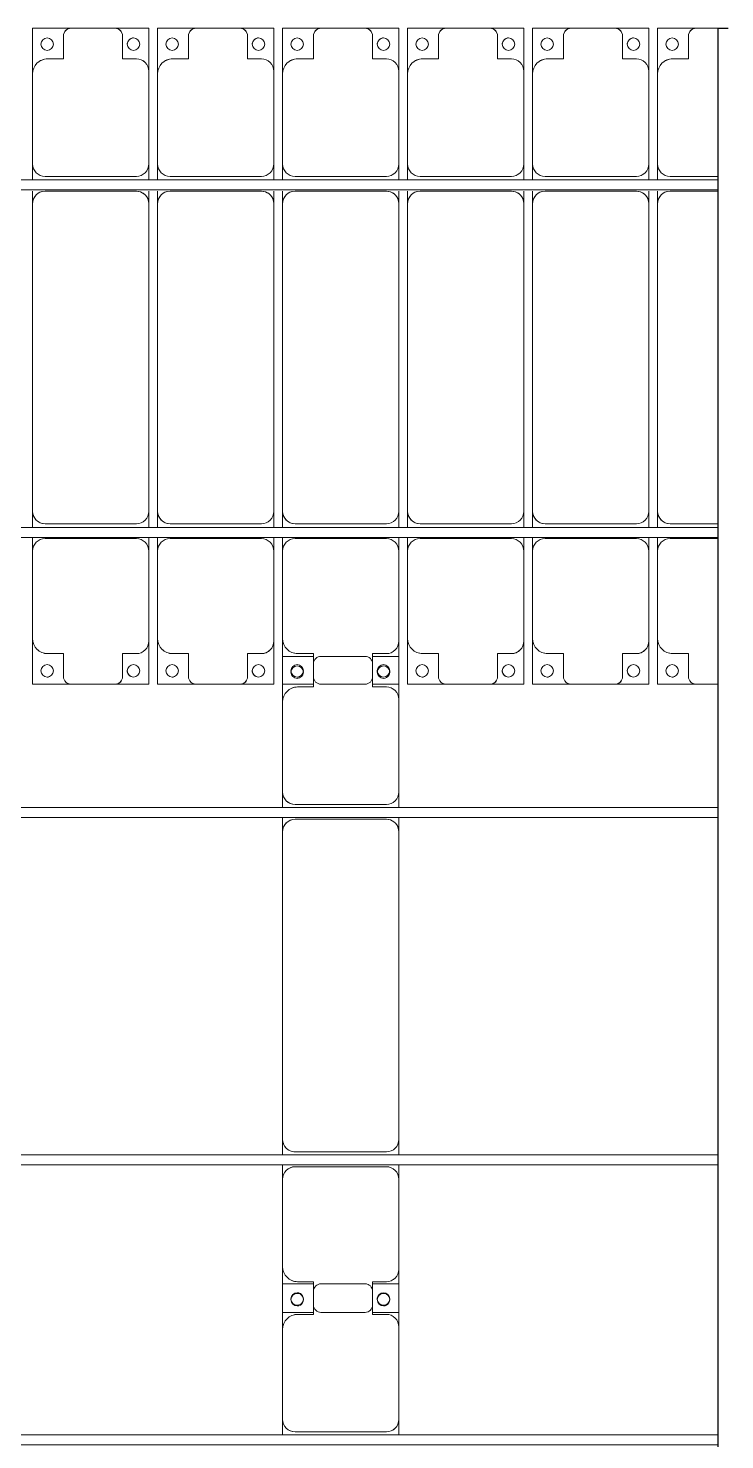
# Model space of a CAD drawing. Header units: millimetres. Extents: x -496478 to -186190, y -204059 to -87354.
# Drawn here: x -453992 to -451205, y -115994 to -110347 of the extents above; entities that cross this region are included whole.
import ezdxf

# ---------------------------------------------------------------- set-up
doc = ezdxf.new("R2010")
doc.units = ezdxf.units.MM
for name, color, linetype, lineweight in [('A-DETL-MBND', 5, 'Continuous', 9), ('A-GENM', 13, 'Continuous', 9), ('S-BEAM', 12, 'Continuous', 9)]:
    doc.layers.add(name, color=color, linetype=linetype, lineweight=lineweight)

# ---------------------------------------------------------------- blocks, each defined once
blk = doc.blocks.new('Dầm C52 - Dầm C52-24915-BỐ TRÍ KHUNG KẾT CẤU BÈ PIN 01')
at = {"layer": 'S-BEAM', "color": 1}
for p, q in [((73450.1, 20), (79410.1, 20)), ((79410.1, -20), (73450.1, -20))]:
    blk.add_line(p, q, dxfattribs=at)
blk = doc.blocks.new('Dai phao do pin - DẢI PHAO ĐỠ PIN-V102-BỐ TRÍ KHUNG KẾT CẤU BÈ PIN 01')
at = {"layer": 'A-DETL-MBND', "color": 8}
for p, q in [((65968, 241.6), (66029.7, 241.6)), ((66389.7, 241.6), (66029.7, 241.6)), ((66389.7, 241.6), (66572.2, 241.6)), ((66457.8, 241.6), (66640.3, 241.6)), ((66457.8, 118.2), (66457.8, 241.6)), ((66572.2, 241.6), (66572.2, 118.2)), ((66990.3, 241.6), (66640.3, 241.6)), ((66990.3, 241.6), (67048, 241.6)), ((67088, 241.6), (67149.7, 241.6)), ((68380.3, 241.6), (67149.7, 241.6)), ((68380.3, 241.6), (68438, 241.6)), ((68478, 241.6), (68539.7, 241.6)), ((68899.7, 241.6), (68539.7, 241.6)), ((68899.7, 241.6), (69082.2, 241.6)), ((69082.2, 241.6), (69082.2, 118.2)), ((65979.7, 191.6), (65979.7, -173.4)), ((66449.7, 118.2), (66449.7, 181.6)), ((66580.3, 181.6), (66580.3, 118.2)), ((67040.3, -173.4), (67040.3, 191.6)), ((67099.7, 191.6), (67099.7, -173.4)), ((68430.3, -173.4), (68430.3, 191.6)), ((68489.7, 191.6), (68489.7, -173.4)), ((68959.7, 118.2), (68959.7, 181.6)), ((66542.2, 118.2), (66449.7, 118.2)), ((66580.3, 118.2), (66487.8, 118.2)), ((69052.2, 118.2), (68959.7, 118.2)), ((66457.8, 88.2), (66457.8, -88.2)), ((66572.2, -88.2), (66572.2, 88.2)), ((69082.2, -88.2), (69082.2, 88.2)), ((66449.7, -173.4), (66449.7, -118.2)), ((66449.7, -118.2), (66542.2, -118.2)), ((66457.8, -223.4), (66457.8, -118.2)), ((66487.8, -118.2), (66580.3, -118.2)), ((66572.2, -118.2), (66572.2, -223.4)), ((66580.3, -118.2), (66580.3, -173.4)), ((68959.7, -173.4), (68959.7, -118.2)), ((68959.7, -118.2), (69052.2, -118.2)), ((69082.2, -118.2), (69082.2, -223.4)), ((66029.7, -223.4), (65968, -223.4)), ((66029.7, -223.4), (66399.7, -223.4)), ((66572.2, -223.4), (66399.7, -223.4)), ((66630.3, -223.4), (66457.8, -223.4)), ((66630.3, -223.4), (66990.3, -223.4)), ((67048, -223.4), (66990.3, -223.4)), ((67149.7, -223.4), (67088, -223.4)), ((67149.7, -223.4), (68380.3, -223.4)), ((68438, -223.4), (68380.3, -223.4)), ((68539.7, -223.4), (68478, -223.4)), ((68539.7, -223.4), (68909.7, -223.4)), ((69082.2, -223.4), (68909.7, -223.4))]:
    blk.add_line(p, q, dxfattribs=at)
for centre, radius, start, end in [((66029.7, 191.6), 50, 90, 180), ((66029.7, 191.6), 50, 135, 180), ((66389.7, 181.6), 60, 0, 90), ((66640.3, 181.6), 60, 90, 180), ((66990.3, 191.6), 50, 0, 90), ((66990.3, 191.6), 50, 0, 45), ((67149.7, 191.6), 50, 90, 180), ((67149.7, 191.6), 50, 105, 150), ((68380.3, 191.6), 50, 0, 90), ((68380.3, 191.6), 50, 15, 90), ((68539.7, 191.6), 50, 90, 180), ((68539.7, 191.6), 50, 135, 180), ((68899.7, 181.6), 60, 0, 90), ((66389.7, 181.6), 60, 0, 45), ((66508.6, 183.2), 25, 0, 180), ((66508.6, 183.2), 25, 180, 0), ((66511.4, 183.2), 25, 0, 180), ((66511.4, 183.2), 25, 180, 0), ((66511.4, 183.2), 25, 180, 195), ((66640.3, 181.6), 60, 135, 180), ((67149.7, 191.6), 50, 156.2694, 180), ((68899.7, 181.6), 60, 0, 45), ((69018.6, 183.2), 25, 0, 180), ((69018.6, 183.2), 25, 180, 360), ((66487.8, 88.2), 30, 90, 180), ((66542.2, 88.2), 30, 360, 90), ((69052.2, 88.2), 30, 0, 90), ((66487.8, -88.2), 30, 180, 270), ((66542.2, -88.2), 30, 270, 360), ((69052.2, -88.2), 30, 270, 0), ((66508.6, -161.8), 25, 0, 180), ((66508.6, -161.8), 25, 180, 0), ((66511.4, -161.8), 25, 0, 180), ((66511.4, -161.8), 25, 120, 180), ((66511.4, -161.8), 25, 180, 360), ((66511.4, -161.8), 25, 75, 105), ((66508.6, -161.8), 25, 75, 90), ((66508.6, -161.8), 25, 30, 45), ((66508.6, -161.8), 25, 0, 15), ((69018.6, -161.8), 25, 0, 180), ((69018.6, -161.8), 25, 180, 0), ((69018.6, -161.8), 25, 60, 90), ((69018.6, -161.8), 25, 30, 45), ((69018.6, -161.8), 25, 0, 15), ((66029.7, -173.4), 50, 180, 270), ((66029.7, -173.4), 50, 180, 225), ((66399.7, -173.4), 50, 270, 0), ((66399.7, -173.4), 50, 315, 0), ((66630.3, -173.4), 50, 180, 270), ((66630.3, -173.4), 50, 180, 225), ((66990.3, -173.4), 50, 270, 0), ((66990.3, -173.4), 50, 315, 360), ((67149.7, -173.4), 50, 180, 270), ((67149.7, -173.4), 50, 180, 270), ((68380.3, -173.4), 50, 270, 0), ((68380.3, -173.4), 50, 285, 0), ((68539.7, -173.4), 50, 180, 270), ((68539.7, -173.4), 50, 180, 225), ((68909.7, -173.4), 50, 270, 360), ((68909.7, -173.4), 50, 315, 360)]:
    blk.add_arc(centre, radius, start, end, dxfattribs=at)
blk = doc.blocks.new('Dải phao đi lại kèm đỡ invester - DẢI PHAO ĐI LẠI-V120-BỐ TRÍ KHUNG KẾT CẤU BÈ PIN 01')
at = {"layer": 'A-DETL-MBND', "color": 8}
for p, q in [((10758.4, 1312.2), (10911.8, 1312.2)), ((10758.4, 1129.7), (10758.4, 1312.2)), ((10911.8, 1312.2), (10758.4, 1312.2)), ((11088.2, 1312.2), (10911.8, 1312.2)), ((11088.2, 1312.2), (11223.4, 1312.2)), ((11223.4, 1312.2), (11088.2, 1312.2)), ((11223.4, 1312.2), (11223.4, 1139.7)), ((11258.4, 1312.2), (11411.8, 1312.2)), ((11258.4, 1129.7), (11258.4, 1312.2)), ((11411.8, 1312.2), (11258.4, 1312.2)), ((11588.2, 1312.2), (11411.8, 1312.2)), ((11588.2, 1312.2), (11723.4, 1312.2)), ((11723.4, 1312.2), (11588.2, 1312.2)), ((11723.4, 1312.2), (11723.4, 1139.7)), ((11758.4, 1312.2), (11911.8, 1312.2)), ((11758.4, 1129.7), (11758.4, 1312.2)), ((11911.8, 1312.2), (11758.4, 1312.2)), ((12088.2, 1312.2), (11911.8, 1312.2)), ((12088.2, 1312.2), (12223.4, 1312.2)), ((12223.4, 1312.2), (12088.2, 1312.2)), ((12223.4, 1312.2), (12223.4, 1139.7)), ((12258.4, 1312.2), (12411.8, 1312.2)), ((12258.4, 1129.7), (12258.4, 1312.2)), ((12411.8, 1312.2), (12258.4, 1312.2)), ((12588.2, 1312.2), (12411.8, 1312.2)), ((12588.2, 1312.2), (12723.4, 1312.2)), ((12723.4, 1312.2), (12588.2, 1312.2)), ((12723.4, 1312.2), (12723.4, 1139.7)), ((12758.4, 1312.2), (12911.8, 1312.2)), ((12758.4, 1129.7), (12758.4, 1312.2)), ((12911.8, 1312.2), (12758.4, 1312.2)), ((13088.2, 1312.2), (12911.8, 1312.2)), ((13088.2, 1312.2), (13223.4, 1312.2)), ((13223.4, 1312.2), (13088.2, 1312.2)), ((13223.4, 1312.2), (13223.4, 1139.7)), ((13258.4, 1312.2), (13411.8, 1312.2)), ((13258.4, 1129.7), (13258.4, 1312.2)), ((13411.8, 1312.2), (13258.4, 1312.2)), ((13500, 1312.2), (13411.8, 1312.2)), ((10881.8, 1282.2), (10881.8, 1189.7)), ((11118.2, 1189.7), (11118.2, 1282.2)), ((11381.8, 1282.2), (11381.8, 1189.7)), ((11618.2, 1189.7), (11618.2, 1282.2)), ((11881.8, 1282.2), (11881.8, 1189.7)), ((12118.2, 1189.7), (12118.2, 1282.2)), ((12381.8, 1282.2), (12381.8, 1189.7)), ((12618.2, 1189.7), (12618.2, 1282.2)), ((12881.8, 1282.2), (12881.8, 1189.7)), ((13118.2, 1189.7), (13118.2, 1282.2)), ((13381.8, 1282.2), (13381.8, 1189.7)), ((10881.8, 1189.7), (10818.4, 1189.7)), ((11173.4, 1189.7), (11118.2, 1189.7)), ((11381.8, 1189.7), (11318.4, 1189.7)), ((11673.4, 1189.7), (11618.2, 1189.7)), ((11881.8, 1189.7), (11818.4, 1189.7)), ((12173.4, 1189.7), (12118.2, 1189.7)), ((12381.8, 1189.7), (12318.4, 1189.7)), ((12673.4, 1189.7), (12618.2, 1189.7)), ((12881.8, 1189.7), (12818.4, 1189.7)), ((13173.4, 1189.7), (13118.2, 1189.7)), ((13381.8, 1189.7), (13318.4, 1189.7)), ((10758.4, 1129.7), (10758.4, 769.7)), ((11223.4, 769.7), (11223.4, 1139.7)), ((11258.4, 1129.7), (11258.4, 769.7)), ((11723.4, 769.7), (11723.4, 1139.7)), ((11758.4, 1129.7), (11758.4, 769.7)), ((12223.4, 769.7), (12223.4, 1139.7)), ((12258.4, 1129.7), (12258.4, 769.7)), ((12723.4, 769.7), (12723.4, 1139.7)), ((12758.4, 1129.7), (12758.4, 769.7)), ((13223.4, 769.7), (13223.4, 1139.7)), ((13258.4, 1129.7), (13258.4, 769.7)), ((10758.4, 705.3), (10758.4, 769.7)), ((11223.4, 769.7), (11223.4, 705.3)), ((11258.4, 705.3), (11258.4, 769.7)), ((11723.4, 769.7), (11723.4, 705.3)), ((11758.4, 705.3), (11758.4, 769.7)), ((12223.4, 769.7), (12223.4, 705.3)), ((12258.4, 705.3), (12258.4, 769.7)), ((12723.4, 769.7), (12723.4, 705.3)), ((12758.4, 705.3), (12758.4, 769.7)), ((13223.4, 769.7), (13223.4, 705.3)), ((13258.4, 705.3), (13258.4, 769.7)), ((10808.4, 719.7), (11173.4, 719.7)), ((11308.4, 719.7), (11673.4, 719.7)), ((11808.4, 719.7), (12173.4, 719.7)), ((12308.4, 719.7), (12673.4, 719.7)), ((12808.4, 719.7), (13173.4, 719.7)), ((13308.4, 719.7), (13500, 719.7)), ((10758.4, 610.3), (10758.4, 660.3)), ((11173.4, 660.3), (10808.4, 660.3)), ((11223.4, 660.3), (11223.4, 610.3)), ((11258.4, 610.3), (11258.4, 660.3)), ((11673.4, 660.3), (11308.4, 660.3)), ((11723.4, 660.3), (11723.4, 610.3)), ((11758.4, 610.3), (11758.4, 660.3)), ((12173.4, 660.3), (11808.4, 660.3)), ((12223.4, 660.3), (12223.4, 610.3)), ((12258.4, 610.3), (12258.4, 660.3)), ((12673.4, 660.3), (12308.4, 660.3)), ((12723.4, 660.3), (12723.4, 610.3)), ((12758.4, 610.3), (12758.4, 660.3)), ((13173.4, 660.3), (12808.4, 660.3)), ((13223.4, 660.3), (13223.4, 610.3)), ((13258.4, 610.3), (13258.4, 660.3)), ((13500, 660.3), (13308.4, 660.3)), ((10758.4, 610.3), (10758.4, -620.3)), ((11223.4, -620.3), (11223.4, 610.3)), ((11258.4, 610.3), (11258.4, -620.3)), ((11723.4, -620.3), (11723.4, 610.3)), ((11758.4, 610.3), (11758.4, -620.3)), ((12223.4, -620.3), (12223.4, 610.3)), ((12258.4, 610.3), (12258.4, -620.3)), ((12723.4, -620.3), (12723.4, 610.3)), ((12758.4, 610.3), (12758.4, -620.3)), ((13223.4, -620.3), (13223.4, 610.3)), ((13258.4, 610.3), (13258.4, -620.3)), ((10758.4, -684.7), (10758.4, -620.3)), ((11223.4, -620.3), (11223.4, -684.7)), ((11258.4, -684.7), (11258.4, -620.3)), ((11723.4, -620.3), (11723.4, -684.7)), ((11758.4, -684.7), (11758.4, -620.3)), ((12223.4, -620.3), (12223.4, -684.7)), ((12258.4, -684.7), (12258.4, -620.3)), ((12723.4, -620.3), (12723.4, -684.7)), ((12758.4, -684.7), (12758.4, -620.3)), ((13223.4, -620.3), (13223.4, -684.7)), ((13258.4, -684.7), (13258.4, -620.3)), ((10808.4, -670.3), (11173.4, -670.3)), ((11308.4, -670.3), (11673.4, -670.3)), ((11808.4, -670.3), (12173.4, -670.3)), ((12308.4, -670.3), (12673.4, -670.3)), ((12808.4, -670.3), (13173.4, -670.3)), ((13308.4, -670.3), (13500, -670.3)), ((10758.4, -779.7), (10758.4, -724.7)), ((11173.4, -729.7), (10808.4, -729.7)), ((11223.4, -724.7), (11223.4, -779.7)), ((11258.4, -779.7), (11258.4, -724.7)), ((11673.4, -729.7), (11308.4, -729.7)), ((11723.4, -724.7), (11723.4, -779.7)), ((11758.4, -779.7), (11758.4, -724.7)), ((12173.4, -729.7), (11808.4, -729.7)), ((12223.4, -724.7), (12223.4, -779.7)), ((12258.4, -779.7), (12258.4, -724.7)), ((12673.4, -729.7), (12308.4, -729.7)), ((12723.4, -724.7), (12723.4, -779.7)), ((12758.4, -779.7), (12758.4, -724.7)), ((13173.4, -729.7), (12808.4, -729.7)), ((13223.4, -724.7), (13223.4, -779.7)), ((13258.4, -779.7), (13258.4, -724.7)), ((13500, -729.7), (13308.4, -729.7)), ((10758.4, -779.7), (10758.4, -1129.7)), ((11223.4, -1139.7), (11223.4, -779.7)), ((11258.4, -779.7), (11258.4, -1129.7)), ((11723.4, -1139.7), (11723.4, -779.7)), ((11758.4, -779.7), (11758.4, -1129.7)), ((12223.4, -1139.7), (12223.4, -779.7)), ((12258.4, -779.7), (12258.4, -1129.7)), ((12723.4, -1139.7), (12723.4, -779.7)), ((12758.4, -779.7), (12758.4, -1129.7)), ((13223.4, -1139.7), (13223.4, -779.7)), ((13258.4, -779.7), (13258.4, -1129.7)), ((10758.4, -1312.2), (10758.4, -1129.7)), ((11223.4, -1139.7), (11223.4, -1312.2)), ((11258.4, -1312.2), (11258.4, -1129.7)), ((11723.4, -1139.7), (11723.4, -1312.2)), ((11758.4, -1312.2), (11758.4, -1129.7)), ((12223.4, -1139.7), (12223.4, -1312.2)), ((12258.4, -1312.2), (12258.4, -1129.7)), ((12723.4, -1139.7), (12723.4, -1312.2)), ((12758.4, -1312.2), (12758.4, -1129.7)), ((13223.4, -1139.7), (13223.4, -1312.2)), ((13258.4, -1312.2), (13258.4, -1129.7)), ((10818.4, -1189.7), (10881.8, -1189.7)), ((10881.8, -1189.7), (10881.8, -1282.2)), ((11118.2, -1282.2), (11118.2, -1189.7)), ((11118.2, -1189.7), (11173.4, -1189.7)), ((11318.4, -1189.7), (11381.8, -1189.7)), ((11381.8, -1189.7), (11381.8, -1282.2)), ((11618.2, -1282.2), (11618.2, -1189.7)), ((11618.2, -1189.7), (11673.4, -1189.7)), ((11818.4, -1189.7), (11881.8, -1189.7)), ((11881.8, -1189.7), (11881.8, -1282.2)), ((12118.2, -1282.2), (12118.2, -1189.7)), ((12118.2, -1189.7), (12173.4, -1189.7)), ((12318.4, -1189.7), (12381.8, -1189.7)), ((12381.8, -1189.7), (12381.8, -1282.2)), ((12618.2, -1282.2), (12618.2, -1189.7)), ((12618.2, -1189.7), (12673.4, -1189.7)), ((12818.4, -1189.7), (12881.8, -1189.7)), ((12881.8, -1189.7), (12881.8, -1282.2)), ((13118.2, -1282.2), (13118.2, -1189.7)), ((13118.2, -1189.7), (13173.4, -1189.7)), ((13318.4, -1189.7), (13381.8, -1189.7)), ((13381.8, -1189.7), (13381.8, -1282.2)), ((10911.8, -1312.2), (10758.4, -1312.2)), ((10758.4, -1312.2), (10911.8, -1312.2)), ((10911.8, -1312.2), (11088.2, -1312.2)), ((11223.4, -1312.2), (11088.2, -1312.2)), ((11088.2, -1312.2), (11223.4, -1312.2)), ((11411.8, -1312.2), (11258.4, -1312.2)), ((11258.4, -1312.2), (11411.8, -1312.2)), ((11411.8, -1312.2), (11588.2, -1312.2)), ((11723.4, -1312.2), (11588.2, -1312.2)), ((11588.2, -1312.2), (11723.4, -1312.2)), ((11881.8, -1312.2), (11758.4, -1312.2)), ((11911.8, -1312.2), (12088.2, -1312.2)), ((12223.4, -1312.2), (12118.2, -1312.2)), ((12411.8, -1312.2), (12258.4, -1312.2)), ((12258.4, -1312.2), (12411.8, -1312.2)), ((12411.8, -1312.2), (12588.2, -1312.2)), ((12723.4, -1312.2), (12588.2, -1312.2)), ((12588.2, -1312.2), (12723.4, -1312.2)), ((12911.8, -1312.2), (12758.4, -1312.2)), ((12758.4, -1312.2), (12911.8, -1312.2)), ((12911.8, -1312.2), (13088.2, -1312.2)), ((13223.4, -1312.2), (13088.2, -1312.2)), ((13088.2, -1312.2), (13223.4, -1312.2)), ((13411.8, -1312.2), (13258.4, -1312.2)), ((13258.4, -1312.2), (13411.8, -1312.2)), ((13411.8, -1312.2), (13500, -1312.2))]:
    blk.add_line(p, q, dxfattribs=at)
for centre, radius, start, end in [((10911.8, 1282.2), 30, 90, 180), ((10911.8, 1282.2), 30, 90, 165), ((10911.8, 1282.2), 30, 90, 105), ((10911.8, 1282.2), 30, 90, 105), ((11088.2, 1282.2), 30, 0, 90), ((11088.2, 1282.2), 30, 75, 90), ((11088.2, 1282.2), 30, 15, 90), ((11088.2, 1282.2), 30, 75, 90), ((11411.8, 1282.2), 30, 90, 180), ((11411.8, 1282.2), 30, 90, 165), ((11411.8, 1282.2), 30, 90, 105), ((11411.8, 1282.2), 30, 90, 105), ((11588.2, 1282.2), 30, 0, 90), ((11588.2, 1282.2), 30, 75, 90), ((11588.2, 1282.2), 30, 15, 90), ((11588.2, 1282.2), 30, 75, 90), ((11911.8, 1282.2), 30, 90, 180), ((11911.8, 1282.2), 30, 90, 165), ((11911.8, 1282.2), 30, 90, 105), ((11911.8, 1282.2), 30, 90, 105), ((12088.2, 1282.2), 30, 360, 90), ((12088.2, 1282.2), 30, 75, 90), ((12088.2, 1282.2), 30, 15, 90), ((12088.2, 1282.2), 30, 75, 90), ((12411.8, 1282.2), 30, 90, 180), ((12411.8, 1282.2), 30, 90, 165), ((12411.8, 1282.2), 30, 90, 105), ((12411.8, 1282.2), 30, 90, 105), ((12588.2, 1282.2), 30, 360, 90), ((12588.2, 1282.2), 30, 75, 90), ((12588.2, 1282.2), 30, 15, 90), ((12588.2, 1282.2), 30, 75, 90), ((12911.8, 1282.2), 30, 90, 180), ((12911.8, 1282.2), 30, 90, 165), ((12911.8, 1282.2), 30, 90, 105), ((12911.8, 1282.2), 30, 90, 105), ((13088.2, 1282.2), 30, 360, 90), ((13088.2, 1282.2), 30, 75, 90), ((13088.2, 1282.2), 30, 15, 90), ((13088.2, 1282.2), 30, 75, 90), ((13411.8, 1282.2), 30, 90, 180), ((13411.8, 1282.2), 30, 90, 165), ((13411.8, 1282.2), 30, 90, 105), ((13411.8, 1282.2), 30, 90, 105), ((10816.8, 1248.6), 25, 90, 270), ((10816.8, 1248.6), 25, 270, 90), ((11161.8, 1248.6), 25, 90, 270), ((11161.8, 1248.6), 25, 150, 180), ((11161.8, 1248.6), 25, 120, 135), ((11161.8, 1248.6), 25, 90, 105), ((11161.8, 1248.6), 25, 270, 90), ((11316.8, 1248.6), 25, 90, 270), ((11316.8, 1248.6), 25, 270, 90), ((11661.8, 1248.6), 25, 90, 270), ((11661.8, 1248.6), 25, 150, 180), ((11661.8, 1248.6), 25, 120, 135), ((11661.8, 1248.6), 25, 90, 105), ((11661.8, 1248.6), 25, 270, 90), ((11816.8, 1248.6), 25, 90, 270), ((11816.8, 1248.6), 25, 270, 90), ((12161.8, 1248.6), 25, 90, 270), ((12161.8, 1248.6), 25, 150, 180), ((12161.8, 1248.6), 25, 120, 135), ((12161.8, 1248.6), 25, 90, 105), ((12161.8, 1248.6), 25, 270, 90), ((12316.8, 1248.6), 25, 90, 270), ((12316.8, 1248.6), 25, 270, 90), ((12661.8, 1248.6), 25, 90, 270), ((12661.8, 1248.6), 25, 150, 180), ((12661.8, 1248.6), 25, 120, 135), ((12661.8, 1248.6), 25, 90, 105), ((12661.8, 1248.6), 25, 270, 90), ((12816.8, 1248.6), 25, 90, 270), ((12816.8, 1248.6), 25, 270, 90), ((13161.8, 1248.6), 25, 90, 270), ((13161.8, 1248.6), 25, 150, 180), ((13161.8, 1248.6), 25, 120, 135), ((13161.8, 1248.6), 25, 90, 105), ((13161.8, 1248.6), 25, 270, 90), ((13316.8, 1248.6), 25, 90, 270), ((13316.8, 1248.6), 25, 270, 90), ((10818.4, 1129.7), 60, 90, 180), ((10818.4, 1129.7), 60, 90, 135), ((11173.4, 1139.7), 50, 0, 90), ((11173.4, 1139.7), 50, 45, 90), ((11318.4, 1129.7), 60, 90, 180), ((11318.4, 1129.7), 60, 90, 135), ((11673.4, 1139.7), 50, 360, 90), ((11673.4, 1139.7), 50, 45, 90), ((11818.4, 1129.7), 60, 90, 180), ((11818.4, 1129.7), 60, 90, 135), ((12173.4, 1139.7), 50, 360, 90), ((12173.4, 1139.7), 50, 45, 90), ((12318.4, 1129.7), 60, 90, 180), ((12318.4, 1129.7), 60, 90, 135), ((12673.4, 1139.7), 50, 360, 90), ((12673.4, 1139.7), 50, 45, 90), ((12818.4, 1129.7), 60, 90, 180), ((12818.4, 1129.7), 60, 90, 135), ((13173.4, 1139.7), 50, 360, 90), ((13173.4, 1139.7), 50, 45, 90), ((13318.4, 1129.7), 60, 90, 180), ((13318.4, 1129.7), 60, 90, 135), ((10808.4, 769.7), 50, 180, 270), ((10808.4, 769.7), 50, 225, 270), ((11173.4, 769.7), 50, 270, 0), ((11173.4, 769.7), 50, 270, 315), ((11308.4, 769.7), 50, 180, 270), ((11308.4, 769.7), 50, 225, 270), ((11673.4, 769.7), 50, 270, 0), ((11673.4, 769.7), 50, 270, 315), ((11808.4, 769.7), 50, 180, 270), ((11808.4, 769.7), 50, 225, 270), ((12173.4, 769.7), 50, 270, 360), ((12173.4, 769.7), 50, 270, 315), ((12308.4, 769.7), 50, 180, 270), ((12308.4, 769.7), 50, 225, 270), ((12673.4, 769.7), 50, 270, 360), ((12673.4, 769.7), 50, 270, 315), ((12808.4, 769.7), 50, 180, 270), ((12808.4, 769.7), 50, 225, 270), ((13173.4, 769.7), 50, 270, 360), ((13173.4, 769.7), 50, 270, 315), ((13308.4, 769.7), 50, 180, 270), ((13308.4, 769.7), 50, 225, 270), ((10808.4, 610.3), 50, 90, 180), ((10808.4, 610.3), 50, 105, 180), ((11173.4, 610.3), 50, 360, 90), ((11173.4, 610.3), 50, 15, 89.5675), ((11308.4, 610.3), 50, 90, 180), ((11308.4, 610.3), 50, 105, 180), ((11673.4, 610.3), 50, 0, 90), ((11673.4, 610.3), 50, 15, 89.5092), ((11808.4, 610.3), 50, 90, 180), ((11808.4, 610.3), 50, 105, 180), ((12173.4, 610.3), 50, 0, 90), ((12173.4, 610.3), 50, 15, 89.4509), ((12308.4, 610.3), 50, 90, 180), ((12308.4, 610.3), 50, 105, 180), ((12673.4, 610.3), 50, 0, 90), ((12673.4, 610.3), 50, 15, 89.3926), ((12808.4, 610.3), 50, 90, 180), ((12808.4, 610.3), 50, 105, 180), ((13173.4, 610.3), 50, 360, 90), ((13173.4, 610.3), 50, 15, 89.3343), ((13308.4, 610.3), 50, 90, 180), ((13308.4, 610.3), 50, 105, 180), ((10808.4, -620.3), 50, 180, 270), ((11173.4, -620.3), 50, 270, 0), ((11173.4, -620.3), 50, 270, 0), ((11308.4, -620.3), 50, 180, 270), ((11673.4, -620.3), 50, 270, 0), ((11673.4, -620.3), 50, 270, 0), ((11808.4, -620.3), 50, 180, 270), ((12173.4, -620.3), 50, 270, 360), ((12173.4, -620.3), 50, 270, 360), ((12308.4, -620.3), 50, 180, 270), ((12673.4, -620.3), 50, 270, 360), ((12673.4, -620.3), 50, 270, 360), ((12808.4, -620.3), 50, 180, 270), ((13173.4, -620.3), 50, 270, 0), ((13173.4, -620.3), 50, 270, 0), ((13308.4, -620.3), 50, 180, 270), ((10808.4, -620.3), 50, 195, 270), ((11308.4, -620.3), 50, 195, 270), ((11808.4, -620.3), 50, 195, 270), ((12308.4, -620.3), 50, 195, 270), ((12808.4, -620.3), 50, 195, 270), ((13308.4, -620.3), 50, 195, 270), ((10808.4, -779.7), 50, 90, 180), ((10808.4, -779.7), 50, 90, 135), ((11173.4, -779.7), 50, 360, 90), ((11173.4, -779.7), 50, 45, 90), ((11308.4, -779.7), 50, 90, 180), ((11308.4, -779.7), 50, 90, 135), ((11673.4, -779.7), 50, 360, 90), ((11673.4, -779.7), 50, 45, 90), ((11808.4, -779.7), 50, 90, 180), ((11808.4, -779.7), 50, 90, 135), ((12173.4, -779.7), 50, 360, 90), ((12173.4, -779.7), 50, 45, 90), ((12308.4, -779.7), 50, 90, 180), ((12308.4, -779.7), 50, 90, 135), ((12673.4, -779.7), 50, 360, 90), ((12673.4, -779.7), 50, 45, 90), ((12808.4, -779.7), 50, 90, 180), ((12808.4, -779.7), 50, 90, 135), ((13173.4, -779.7), 50, 360, 90), ((13173.4, -779.7), 50, 45, 90), ((13308.4, -779.7), 50, 90, 180), ((13308.4, -779.7), 50, 90, 135), ((10818.4, -1129.7), 60, 180, 270), ((10818.4, -1129.7), 60, 225, 270), ((11173.4, -1139.7), 50, 270, 0), ((11173.4, -1139.7), 50, 270, 315), ((11318.4, -1129.7), 60, 180, 270), ((11318.4, -1129.7), 60, 225, 270), ((11673.4, -1139.7), 50, 270, 360), ((11673.4, -1139.7), 50, 270, 315), ((11818.4, -1129.7), 60, 180, 270), ((11818.4, -1129.7), 60, 225, 270), ((12173.4, -1139.7), 50, 270, 0), ((12173.4, -1139.7), 50, 270, 315), ((12318.4, -1129.7), 60, 180, 270), ((12318.4, -1129.7), 60, 225, 270), ((12673.4, -1139.7), 50, 270, 360), ((12673.4, -1139.7), 50, 270, 315), ((12818.4, -1129.7), 60, 180, 270), ((12818.4, -1129.7), 60, 225, 270), ((13173.4, -1139.7), 50, 270, 360), ((13173.4, -1139.7), 50, 270, 315), ((13318.4, -1129.7), 60, 180, 270), ((13318.4, -1129.7), 60, 225, 270), ((10816.8, -1258.6), 25, 90, 270), ((10816.8, -1258.6), 25, 270, 90), ((11161.8, -1258.6), 25, 90, 270), ((11161.8, -1258.6), 25, 270, 90), ((11316.8, -1258.6), 25, 90, 270), ((11316.8, -1258.6), 25, 270, 90), ((11661.8, -1258.6), 25, 90, 270), ((11661.8, -1258.6), 25, 270, 90), ((11816.8, -1258.6), 25, 90, 270), ((11816.8, -1258.6), 25, 270, 90), ((12161.8, -1258.6), 25, 90, 270), ((12161.8, -1258.6), 25, 270, 90), ((12316.8, -1258.6), 25, 90, 270), ((12316.8, -1258.6), 25, 270, 90), ((12661.8, -1258.6), 25, 90, 270), ((12661.8, -1258.6), 25, 270, 90), ((12816.8, -1258.6), 25, 90, 270), ((12816.8, -1258.6), 25, 270, 90), ((13161.8, -1258.6), 25, 90, 270), ((13161.8, -1258.6), 25, 270, 90), ((13316.8, -1258.6), 25, 90, 270), ((13316.8, -1258.6), 25, 270, 90), ((10816.8, -1258.6), 25, 165, 180), ((10816.8, -1258.6), 25, 270, 285), ((10911.8, -1282.2), 30, 180, 270), ((10911.8, -1282.2), 30, 195, 270), ((11088.2, -1282.2), 30, 270, 0), ((11088.2, -1282.2), 30, 270, 345), ((11088.2, -1282.2), 30, 315, 330), ((11088.2, -1282.2), 30, 315, 330), ((11161.8, -1258.6), 25, 165, 270), ((11161.8, -1258.6), 25, 0, 15), ((11316.8, -1258.6), 25, 165, 180), ((11316.8, -1258.6), 25, 270, 285), ((11411.8, -1282.2), 30, 180, 270), ((11411.8, -1282.2), 30, 195, 270), ((11588.2, -1282.2), 30, 270, 0), ((11588.2, -1282.2), 30, 270, 345), ((11588.2, -1282.2), 30, 315, 330), ((11588.2, -1282.2), 30, 315, 330), ((11661.8, -1258.6), 25, 165, 270), ((11661.8, -1258.6), 25, 360, 15), ((11816.8, -1258.6), 25, 270, 285), ((11911.8, -1282.2), 30, 180, 270), ((12088.2, -1282.2), 30, 270, 360), ((12161.8, -1258.6), 25, 165, 270), ((12316.8, -1258.6), 25, 165, 180), ((12316.8, -1258.6), 25, 270, 285), ((12411.8, -1282.2), 30, 180, 270), ((12411.8, -1282.2), 30, 195, 270), ((12588.2, -1282.2), 30, 270, 0), ((12588.2, -1282.2), 30, 270, 345), ((12588.2, -1282.2), 30, 315, 330), ((12588.2, -1282.2), 30, 315, 330), ((12661.8, -1258.6), 25, 165, 270), ((12661.8, -1258.6), 25, 0, 15), ((12816.8, -1258.6), 25, 165, 180), ((12816.8, -1258.6), 25, 270, 285), ((12911.8, -1282.2), 30, 180, 270), ((12911.8, -1282.2), 30, 195, 270), ((13088.2, -1282.2), 30, 270, 0), ((13088.2, -1282.2), 30, 270, 345), ((13088.2, -1282.2), 30, 315, 330), ((13088.2, -1282.2), 30, 315, 330), ((13161.8, -1258.6), 25, 165, 270), ((13161.8, -1258.6), 25, 0, 15), ((13316.8, -1258.6), 25, 165, 180), ((13316.8, -1258.6), 25, 270, 285), ((13411.8, -1282.2), 30, 180, 270), ((13411.8, -1282.2), 30, 195, 270), ((10911.8, -1282.2), 30, 255, 270), ((10911.8, -1282.2), 30, 255, 270), ((11088.2, -1282.2), 30, 270, 285), ((11088.2, -1282.2), 30, 270, 285), ((11411.8, -1282.2), 30, 255, 270), ((11411.8, -1282.2), 30, 255, 270), ((11588.2, -1282.2), 30, 270, 285), ((11588.2, -1282.2), 30, 270, 285), ((12411.8, -1282.2), 30, 255, 270), ((12411.8, -1282.2), 30, 255, 270), ((12588.2, -1282.2), 30, 270, 285), ((12588.2, -1282.2), 30, 270, 285), ((12911.8, -1282.2), 30, 255, 270), ((12911.8, -1282.2), 30, 255, 270), ((13088.2, -1282.2), 30, 270, 285), ((13088.2, -1282.2), 30, 270, 285), ((13411.8, -1282.2), 30, 255, 270), ((13411.8, -1282.2), 30, 255, 270)]:
    blk.add_arc(centre, radius, start, end, dxfattribs=at)
blk = doc.blocks.new('Dầm C52 - Hộp 40x60-25668-BỐ TRÍ KHUNG KẾT CẤU BÈ PIN 01')
at = {"layer": 'S-BEAM', "color": 3, "lineweight": 25}
for p, q in [((-37704.457606, 20), (37704.457606, 20)), ((37704.457606, 20), (37704.457606, -20))]:
    blk.add_line(p, q, dxfattribs=at)
blk = doc.blocks.new('HOBANMONG_BEPIN 1_rvt-1-BỐ TRÍ KHUNG KẾT CẤU BÈ PIN 01')
at = {"layer": 'A-GENM', "lineweight": 9}
for name, p, rotation in [('Dải phao đi lại kèm đỡ invester - DẢI PHAO ĐI LẠI-V120-BỐ TRÍ KHUNG KẾT CẤU BÈ PIN 01', (-464732.5, -111659.3), 0.0007586099545854), ('Dai phao do pin - DẢI PHAO ĐỠ PIN-V102-BỐ TRÍ KHUNG KẾT CẤU BÈ PIN 01', (-452731.5, -181941.9), 90.00075860989342)]:
    blk.add_blockref(name, p, dxfattribs=dict(at, rotation=rotation))
at = {"layer": 'S-BEAM', "lineweight": 9}
for name, p, rotation in [('Dầm C52 - Hộp 40x60-25668-BỐ TRÍ KHUNG KẾT CẤU BÈ PIN 01', (-451212, -148051.4), 90.00075860989166), ('Dầm C52 - Dầm C52-24915-BỐ TRÍ KHUNG KẾT CẤU BÈ PIN 01', (-377782.4, -110972.9), 180.0007586094741), ('Dầm C52 - Dầm C52-24915-BỐ TRÍ KHUNG KẾT CẤU BÈ PIN 01', (-377782.4, -112362.9), 180.0007586094741), ('Dầm C52 - Dầm C52-24915-BỐ TRÍ KHUNG KẾT CẤU BÈ PIN 01', (-377782.3, -113482.9), 180.0007586094741), ('Dầm C52 - Dầm C52-24915-BỐ TRÍ KHUNG KẾT CẤU BÈ PIN 01', (-377782.3, -114872.9), 180.0007586094741), ('Dầm C52 - Dầm C52-24915-BỐ TRÍ KHUNG KẾT CẤU BÈ PIN 01', (-377782.3, -115992.9), 180.0007586094741)]:
    blk.add_blockref(name, p, dxfattribs=dict(at, rotation=rotation))

msp = doc.modelspace()

# ---------------------------------------------------------------- block references
at = {"lineweight": 5}
msp.add_blockref('HOBANMONG_BEPIN 1_rvt-1-BỐ TRÍ KHUNG KẾT CẤU BÈ PIN 01', (0, 0), dxfattribs=at)

doc.saveas('drawing.dxf')
